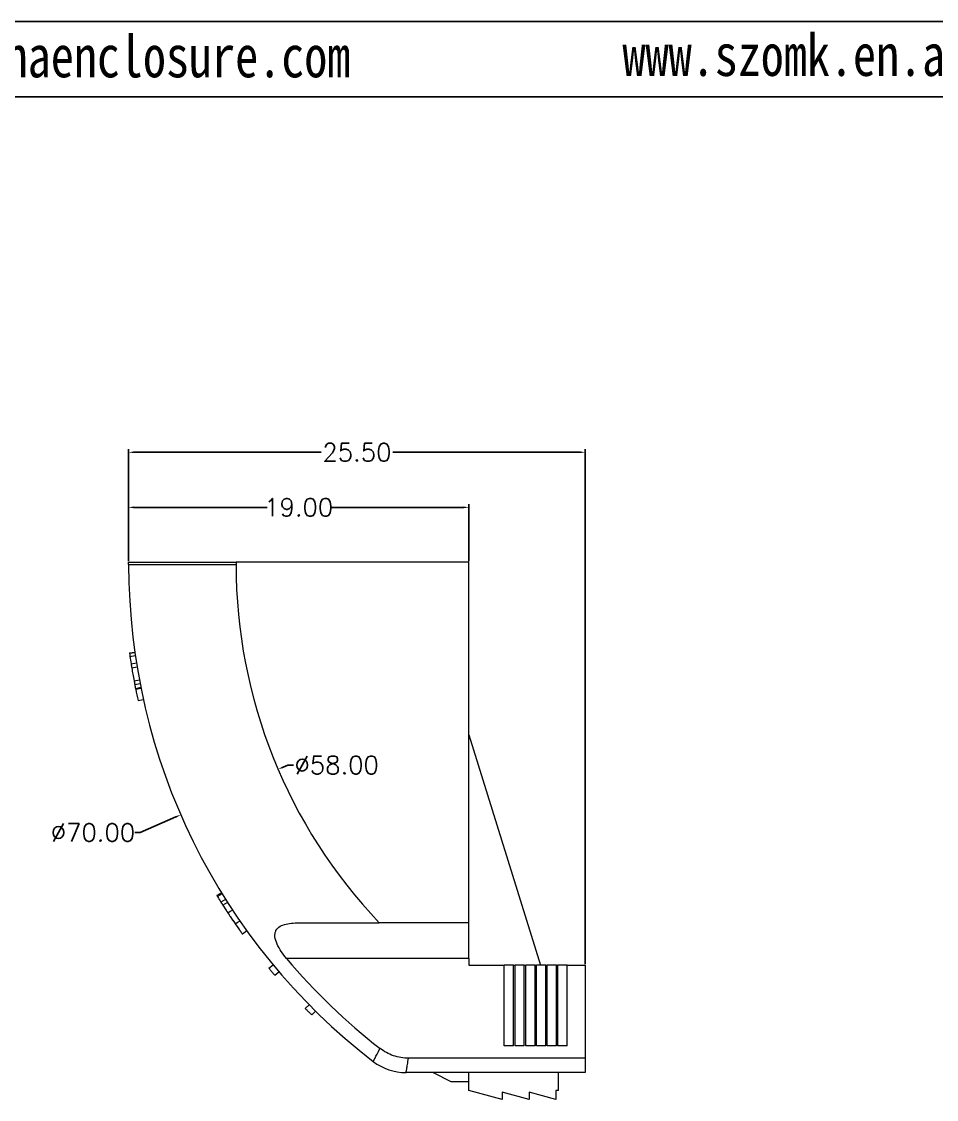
# Model space of a CAD drawing. Header units: inches. Extents: x 1531 to 2581, y 452 to 704.
# Drawn here: x 1619.2 to 1670.3, y 568.5 to 628.7 of the extents above; entities that cross this region are included whole.
import ezdxf

# ---------------------------------------------------------------- set-up
doc = ezdxf.new("R2010")
doc.units = ezdxf.units.IN
doc.header["$LTSCALE"] = 15
doc.layers.add('文字', color=81, linetype='Continuous')
doc.styles.get("Standard").update_dxf_attribs({"font": 'txt', "bigfont": 'gbcbig.shx'})
doc.styles.add('宋体', font='', dxfattribs={"width": 0.8, "height": 3.5})
doc.styles.get('宋体').set_extended_font_data('SimSun')
doc.dimstyles.new('1.5', dxfattribs={"dimtxt": 1, "dimasz": 0.3, "dimexe": 0.18, "dimexo": 0.0625, "dimgap": 0.09, "dimtad": 0, "dimtih": 1, "dimtoh": 1, "dimzin": 0, "dimdsep": 46, "dimtxsty": 'Standard', "dimcen": 0, "dimadec": 0, "dimazin": 2, "dimtfac": 1, "dimtofl": 0, "dimtmove": 0, "dimatfit": 3, "dimfxl": 1, "dimtolj": 1, "dimtzin": 0, "dimarcsym": 0})

# ---------------------------------------------------------------- blocks, each defined once
blk = doc.blocks.new('*D176')
at = {"color": 0, "lineweight": -2}
for p, q in [((1625.849, 583.429), (1627.838, 584.296)), ((1625.549, 583.429), (1625.849, 583.429))]:
    blk.add_line(p, q, dxfattribs=at)
at = {"color": 0}
blk.add_solid([(1627.818, 584.342), (1627.858, 584.25), (1628.113, 584.416)], dxfattribs=at)
at = {"layer": 'Defpoints', "color": 0}
for p in [(1692.293, 612.361), (1628.113, 584.416)]:
    blk.add_point(p, dxfattribs=at)
at = {"color": 0, "insert": (1623.209, 583.429), "char_height": 1, "attachment_point": 5}
blk.add_mtext('\\A1;∅70.00', dxfattribs=at)
blk = doc.blocks.new('*D192')
at = {"color": 0, "lineweight": -2}
for p, q in [((1625.203, 598.583), (1625.203, 601.767)), ((1625.503, 601.587), (1632.947, 601.587)), ((1643.903, 601.587), (1636.46, 601.587)), ((1644.203, 598.583), (1644.203, 601.767))]:
    blk.add_line(p, q, dxfattribs=at)
at = {"color": 0}
for points in [[(1625.503, 601.637), (1625.503, 601.537), (1625.203, 601.587)], [(1643.903, 601.637), (1643.903, 601.537), (1644.203, 601.587)]]:
    blk.add_solid(points, dxfattribs=at)
at = {"layer": 'Defpoints', "color": 0}
for p in [(1644.203, 601.587), (1625.203, 598.52), (1644.203, 598.52)]:
    blk.add_point(p, dxfattribs=at)
at = {"color": 0, "insert": (1634.703, 601.587), "char_height": 1, "attachment_point": 5}
blk.add_mtext('\\A1;19.00', dxfattribs=at)
blk = doc.blocks.new('*D193')
at = {"color": 0, "lineweight": -2}
for p, q in [((1625.203, 598.583), (1625.203, 604.844)), ((1625.503, 604.664), (1635.947, 604.664)), ((1650.403, 604.664), (1639.96, 604.664)), ((1650.703, 576.083), (1650.703, 604.844))]:
    blk.add_line(p, q, dxfattribs=at)
at = {"color": 0}
for points in [[(1625.503, 604.714), (1625.503, 604.614), (1625.203, 604.664)], [(1650.403, 604.714), (1650.403, 604.614), (1650.703, 604.664)]]:
    blk.add_solid(points, dxfattribs=at)
at = {"layer": 'Defpoints', "color": 0}
for p in [(1625.203, 604.664), (1625.203, 598.52), (1650.703, 576.02)]:
    blk.add_point(p, dxfattribs=at)
at = {"color": 0, "insert": (1637.953, 604.664), "char_height": 1, "attachment_point": 5}
blk.add_mtext('\\A1;25.50', dxfattribs=at)
blk = doc.blocks.new('*D200')
at = {"color": 0, "lineweight": -2}
for p, q in [((1634.103, 587.193), (1633.827, 587.075)), ((1634.403, 587.193), (1634.103, 587.193))]:
    blk.add_line(p, q, dxfattribs=at)
at = {"color": 0}
blk.add_solid([(1633.808, 587.121), (1633.847, 587.029), (1633.552, 586.957)], dxfattribs=at)
at = {"layer": 'Defpoints', "color": 0}
for p in [(1686.855, 609.82), (1633.552, 586.957)]:
    blk.add_point(p, dxfattribs=at)
at = {"color": 0, "insert": (1636.826, 587.193), "char_height": 1, "attachment_point": 5}
blk.add_mtext('\\A1;∅58.00', dxfattribs=at)

msp = doc.modelspace()

# ---------------------------------------------------------------- linework, layer by layer
for p, q in [((1530.91, 628.719), (1780.39, 628.719)), ((1535.11, 624.519), (1776.19, 624.519))]:
    msp.add_line(p, q)
at = {"color": 7, "linetype": 'Continuous', "lineweight": 15}
for p, q in [((1625.203, 598.388), (1625.203, 598.52)), ((1625.203, 598.52), (1631.203, 598.52)), ((1625.203, 598.388), (1631.203, 598.388)), ((1631.203, 598.52), (1631.203, 598.388)), ((1644.203, 598.52), (1631.203, 598.52)), ((1644.203, 578.388), (1644.203, 598.52)), ((1625.252, 593.437), (1625.549, 593.479)), ((1625.277, 593.266), (1625.574, 593.31)), ((1625.34, 592.853), (1625.636, 592.9)), ((1625.375, 592.634), (1625.671, 592.683)), ((1625.506, 591.891), (1625.801, 591.946)), ((1625.544, 591.696), (1625.838, 591.753)), ((1625.586, 591.479), (1625.88, 591.538)), ((1625.586, 591.479), (1625.592, 591.449)), ((1625.597, 591.425), (1625.891, 591.484)), ((1625.729, 590.799), (1626.022, 590.863)), ((1644.203, 588.877), (1648.203, 576.02)), ((1630.384, 580.063), (1630.128, 579.906)), ((1630.42, 580.005), (1630.165, 579.847)), ((1630.614, 579.695), (1630.36, 579.534)), ((1631.803, 577.932), (1631.56, 577.757)), ((1644.203, 578.388), (1639.203, 578.388)), ((1644.203, 576.388), (1644.203, 578.388)), ((1644.203, 576.388), (1634.024, 576.388)), ((1644.203, 576.388), (1644.203, 576.02)), ((1633.04, 575.844), (1633.271, 576.035)), ((1633.365, 575.458), (1633.593, 575.653)), ((1644.203, 576.02), (1646.184, 576.02)), ((1646.184, 571.52), (1646.184, 576.02)), ((1646.703, 576.02), (1646.184, 576.02)), ((1646.703, 571.52), (1646.703, 576.02)), ((1646.703, 576.02), (1646.784, 576.02)), ((1646.784, 571.52), (1646.784, 576.02)), ((1647.303, 576.02), (1646.784, 576.02)), ((1647.303, 571.52), (1647.303, 576.02)), ((1647.303, 576.02), (1647.384, 576.02)), ((1647.384, 571.52), (1647.384, 576.02)), ((1647.903, 576.02), (1647.384, 576.02)), ((1647.903, 571.52), (1647.903, 576.02)), ((1647.903, 576.02), (1647.984, 576.02)), ((1647.984, 571.52), (1647.984, 576.02)), ((1648.503, 576.02), (1647.984, 576.02)), ((1648.503, 571.52), (1648.503, 576.02)), ((1648.503, 576.02), (1648.584, 576.02)), ((1648.584, 571.52), (1648.584, 576.02)), ((1649.103, 576.02), (1648.584, 576.02)), ((1649.103, 571.52), (1649.103, 576.02)), ((1649.103, 576.02), (1649.184, 576.02)), ((1649.184, 571.52), (1649.184, 576.02)), ((1649.703, 576.02), (1649.184, 576.02)), ((1649.703, 571.52), (1649.703, 576.02)), ((1649.703, 576.02), (1650.703, 576.02)), ((1650.703, 576.02), (1650.703, 570.824)), ((1635.07, 573.601), (1635.284, 573.812)), ((1635.427, 573.244), (1635.637, 573.458)), ((1646.703, 571.52), (1646.184, 571.52)), ((1647.303, 571.52), (1646.784, 571.52)), ((1647.903, 571.52), (1647.384, 571.52)), ((1648.503, 571.52), (1647.984, 571.52)), ((1649.103, 571.52), (1648.584, 571.52)), ((1649.703, 571.52), (1649.184, 571.52)), ((1650.703, 570.824), (1640.835, 570.824)), ((1650.703, 570.824), (1650.703, 570.02)), ((1650.703, 570.02), (1640.698, 570.02)), ((1642.203, 570.02), (1643.203, 569.52)), ((1643.203, 569.52), (1644.203, 569.52)), ((1644.203, 569.02), (1644.203, 570.02)), ((1649.203, 569.02), (1649.203, 570.02)), ((1646.069, 568.52), (1644.203, 569.02)), ((1647.569, 568.52), (1646.069, 568.922)), ((1646.069, 568.922), (1646.069, 568.52)), ((1649.069, 568.52), (1647.569, 568.922)), ((1647.569, 568.922), (1647.569, 568.52)), ((1649.203, 569.02), (1649.069, 569.02)), ((1649.069, 569.02), (1649.069, 568.52))]:
    msp.add_line(p, q, dxfattribs=at)
at = {"color": 7, "linetype": 'Continuous', "lineweight": 15, "flags": 128}
for points in [[(1625.249, 593.461), (1625.397, 593.482), (1625.546, 593.503)], [(1625.506, 591.891), (1625.524, 591.799), (1625.544, 591.696)], [(1630.145, 579.88), (1630.163, 579.851), (1630.165, 579.847)], [(1630.723, 579.523), (1630.597, 579.442), (1630.47, 579.361)], [(1630.999, 579.098), (1630.874, 579.015), (1630.749, 578.932)], [(1631.414, 578.484), (1631.291, 578.399), (1631.167, 578.313)]]:
    msp.add_lwpolyline(points, dxfattribs=at)
at = {"color": 7, "linetype": 'Continuous', "lineweight": 15}
for centre, radius, start, end in [((1660.203, 598.388), 35, 180, 232.44359), ((1660.203, 598.388), 29, 180, 223.60282), ((1660.203, 598.388), 35.3, 188.06339, 188.34288), ((1660.203, 598.388), 35.3, 188.34288, 189.02165), ((1660.203, 598.388), 35.3, 189.02165, 189.381), ((1660.203, 598.388), 35.3, 189.381, 190.60627), ((1660.203, 598.388), 35.3, 190.92818, 191.28753), ((1660.203, 598.388), 35.3, 191.37738, 192.41548), ((1660.203, 598.388), 35.3, 211.68435, 212.28326), ((1660.203, 598.388), 35.3, 212.28328, 213.4187), ((1660.203, 598.388), 35.3, 213.86788, 215.26534), ((1660.203, 598.388), 34.196, 220.04187, 232.19649), ((1640.698, 573.02), 3, 232.44359, 270)]:
    msp.add_arc(centre, radius, start, end, dxfattribs=at)
for points, knots in [([(1625.249, 593.461), (1625.249, 593.461), (1625.249, 593.461), (1625.252, 593.437), (1625.253, 593.436)], [0, 0, 0, 0, 0.942508, 1, 1, 1, 1]), ([(1625.506, 591.891), (1625.512, 591.862), (1625.523, 591.805), (1625.536, 591.735), (1625.542, 591.702), (1625.544, 591.693)], [0, 0, 0, 0, 0.418369, 0.835444, 1, 1, 1, 1]), ([(1625.586, 591.479), (1625.587, 591.473), (1625.588, 591.467), (1625.59, 591.461), (1625.59, 591.459), (1625.591, 591.456), (1625.591, 591.455), (1625.592, 591.45), (1625.593, 591.447), (1625.594, 591.441), (1625.594, 591.438), (1625.595, 591.434), (1625.595, 591.432), (1625.596, 591.43), (1625.596, 591.429), (1625.596, 591.429), (1625.596, 591.428), (1625.596, 591.428), (1625.596, 591.427), (1625.597, 591.426), (1625.597, 591.425), (1625.597, 591.425)], [0, 0, 0, 0, 0.125, 0.125, 0.1875, 0.1875, 0.25, 0.25, 0.375, 0.375, 0.5, 0.5, 0.625, 0.625, 0.6875, 0.6875, 0.71875, 0.71875, 0.75, 0.75, 1, 1, 1, 1]), ([(1630.128, 579.906), (1630.129, 579.906), (1630.129, 579.905), (1630.131, 579.903), (1630.131, 579.901), (1630.132, 579.9), (1630.133, 579.899), (1630.133, 579.898), (1630.134, 579.898), (1630.134, 579.897), (1630.134, 579.897), (1630.134, 579.896), (1630.134, 579.896), (1630.136, 579.894), (1630.138, 579.891), (1630.14, 579.887), (1630.141, 579.886), (1630.143, 579.883), (1630.143, 579.882), (1630.144, 579.881), (1630.144, 579.881), (1630.144, 579.88), (1630.145, 579.88), (1630.146, 579.877), (1630.148, 579.875), (1630.15, 579.872), (1630.15, 579.87), (1630.152, 579.868), (1630.153, 579.867), (1630.156, 579.862), (1630.159, 579.856), (1630.165, 579.847)], [0, 0, 0, 0, 0.25, 0.25, 0.375, 0.375, 0.4375, 0.4375, 0.46875, 0.46875, 0.484375, 0.484375, 0.5, 0.5, 0.625, 0.625, 0.6875, 0.6875, 0.71875, 0.71875, 0.734375, 0.734375, 0.75, 0.75, 0.8125, 0.8125, 0.84375, 0.84375, 0.875, 0.875, 1, 1, 1, 1]), ([(1630.36, 579.534), (1630.366, 579.525), (1630.384, 579.497), (1630.422, 579.437), (1630.454, 579.386), (1630.47, 579.361)], [0, 0, 0, 0, 0.200924, 0.59996, 1, 1, 1, 1]), ([(1630.47, 579.361), (1630.476, 579.352), (1630.481, 579.345), (1630.486, 579.336), (1630.488, 579.334), (1630.492, 579.327), (1630.494, 579.324), (1630.501, 579.314), (1630.505, 579.307), (1630.514, 579.293), (1630.519, 579.286), (1630.531, 579.266), (1630.539, 579.254), (1630.551, 579.235), (1630.556, 579.229), (1630.564, 579.216), (1630.568, 579.209), (1630.579, 579.192), (1630.586, 579.182), (1630.596, 579.166), (1630.599, 579.161), (1630.604, 579.153), (1630.606, 579.151), (1630.609, 579.146), (1630.611, 579.143), (1630.617, 579.134), (1630.622, 579.126), (1630.63, 579.113), (1630.633, 579.109), (1630.637, 579.103), (1630.639, 579.101), (1630.641, 579.097), (1630.641, 579.096), (1630.643, 579.094), (1630.644, 579.093), (1630.659, 579.07), (1630.676, 579.043), (1630.7, 579.007), (1630.703, 579.003), (1630.707, 578.996), (1630.708, 578.995), (1630.71, 578.992), (1630.711, 578.991), (1630.715, 578.983), (1630.719, 578.977), (1630.732, 578.959), (1630.74, 578.946), (1630.749, 578.932)], [0, 0, 0, 0, 0.03125, 0.03125, 0.046875, 0.046875, 0.0625, 0.0625, 0.09375, 0.09375, 0.125, 0.125, 0.1875, 0.1875, 0.21875, 0.21875, 0.25, 0.25, 0.3125, 0.3125, 0.34375, 0.34375, 0.359375, 0.359375, 0.375, 0.375, 0.4375, 0.4375, 0.46875, 0.46875, 0.484375, 0.484375, 0.492188, 0.492188, 0.5, 0.5, 0.75, 0.75, 0.78125, 0.78125, 0.796875, 0.796875, 0.8125, 0.8125, 0.875, 0.875, 1, 1, 1, 1]), ([(1630.749, 578.932), (1630.756, 578.922), (1630.762, 578.913), (1630.768, 578.904), (1630.769, 578.903), (1630.771, 578.9), (1630.772, 578.898), (1630.776, 578.892), (1630.779, 578.887), (1630.787, 578.875), (1630.793, 578.866), (1630.802, 578.852), (1630.805, 578.847), (1630.812, 578.838), (1630.814, 578.834), (1630.832, 578.808), (1630.846, 578.786), (1630.868, 578.754), (1630.875, 578.743), (1630.886, 578.726), (1630.89, 578.721), (1630.895, 578.713), (1630.897, 578.71), (1630.901, 578.704), (1630.902, 578.702), (1630.922, 578.673), (1630.941, 578.645), (1630.97, 578.602), (1630.98, 578.587), (1631.001, 578.556), (1631.011, 578.541), (1631.045, 578.491), (1631.068, 578.457), (1631.099, 578.413), (1631.105, 578.404), (1631.114, 578.39), (1631.117, 578.386), (1631.122, 578.379), (1631.124, 578.377), (1631.127, 578.372), (1631.129, 578.369), (1631.138, 578.355), (1631.151, 578.337), (1631.167, 578.313)], [0, 0, 0, 0, 0.0625, 0.0625, 0.078125, 0.078125, 0.09375, 0.09375, 0.125, 0.125, 0.1875, 0.1875, 0.21875, 0.21875, 0.25, 0.25, 0.375, 0.375, 0.4375, 0.4375, 0.46875, 0.46875, 0.484375, 0.484375, 0.5, 0.5, 0.625, 0.625, 0.6875, 0.6875, 0.75, 0.75, 0.875, 0.875, 0.90625, 0.90625, 0.921875, 0.921875, 0.929688, 0.929688, 0.9375, 0.9375, 1, 1, 1, 1]), ([(1630.928, 578.664), (1630.93, 578.661), (1630.951, 578.63), (1630.985, 578.58), (1630.99, 578.573), (1630.993, 578.568)], [0, 0, 0, 0, 0.0453758, 0.3974119, 1, 1, 1, 1]), ([(1631.167, 578.313), (1631.178, 578.299), (1631.186, 578.286), (1631.198, 578.269), (1631.201, 578.264), (1631.206, 578.258), (1631.208, 578.255), (1631.21, 578.252), (1631.21, 578.251), (1631.212, 578.249), (1631.212, 578.249), (1631.221, 578.237), (1631.228, 578.226), (1631.243, 578.204), (1631.25, 578.194), (1631.274, 578.16), (1631.289, 578.139), (1631.311, 578.108), (1631.318, 578.098), (1631.331, 578.078), (1631.338, 578.069), (1631.358, 578.04), (1631.371, 578.022), (1631.39, 577.995), (1631.396, 577.987), (1631.408, 577.97), (1631.414, 577.961), (1631.429, 577.94), (1631.439, 577.926), (1631.454, 577.905), (1631.458, 577.899), (1631.465, 577.889), (1631.468, 577.886), (1631.471, 577.881), (1631.472, 577.88), (1631.474, 577.876), (1631.476, 577.875), (1631.491, 577.853), (1631.504, 577.835), (1631.521, 577.812), (1631.526, 577.805), (1631.533, 577.795), (1631.535, 577.792), (1631.538, 577.788), (1631.539, 577.786), (1631.54, 577.784), (1631.541, 577.784), (1631.542, 577.782), (1631.542, 577.782), (1631.546, 577.777), (1631.548, 577.774), (1631.551, 577.769), (1631.552, 577.768), (1631.554, 577.766), (1631.554, 577.765), (1631.555, 577.764), (1631.555, 577.764), (1631.555, 577.763), (1631.556, 577.763), (1631.556, 577.763), (1631.556, 577.763), (1631.558, 577.76), (1631.559, 577.758), (1631.56, 577.757)], [0, 0, 0, 0, 0.03125, 0.03125, 0.046875, 0.046875, 0.054688, 0.054688, 0.058594, 0.058594, 0.0625, 0.0625, 0.09375, 0.09375, 0.125, 0.125, 0.1875, 0.1875, 0.21875, 0.21875, 0.25, 0.25, 0.3125, 0.3125, 0.34375, 0.34375, 0.375, 0.375, 0.4375, 0.4375, 0.46875, 0.46875, 0.484375, 0.484375, 0.492188, 0.492188, 0.5, 0.5, 0.625, 0.625, 0.6875, 0.6875, 0.71875, 0.71875, 0.734375, 0.734375, 0.742188, 0.742188, 0.75, 0.75, 0.8125, 0.8125, 0.84375, 0.84375, 0.859375, 0.859375, 0.867188, 0.867188, 0.871094, 0.871094, 0.875, 0.875, 1, 1, 1, 1]), ([(1634.024, 576.388), (1633.917, 576.515), (1633.818, 576.646), (1633.638, 576.916), (1633.557, 577.057), (1633.434, 577.336), (1633.39, 577.477), (1633.37, 577.673), (1633.372, 577.736), (1633.39, 577.853), (1633.407, 577.906), (1633.483, 578.055), (1633.564, 578.131), (1633.76, 578.246), (1633.875, 578.286), (1634.249, 578.373), (1634.526, 578.388), (1634.819, 578.388)], [0, 0, 0, 0, 0.125, 0.125, 0.25, 0.25, 0.375, 0.375, 0.4375, 0.4375, 0.5, 0.5, 0.625, 0.625, 0.75, 0.75, 1, 1, 1, 1]), ([(1634.819, 578.388), (1635.495, 578.388), (1636.208, 578.388), (1637.32, 578.388), (1637.699, 578.388), (1638.451, 578.388), (1638.827, 578.388), (1639.203, 578.388)], [0, 0, 0, 0, 0.5, 0.5, 0.75, 0.75, 1, 1, 1, 1]), ([(1633.04, 575.844), (1633.041, 575.843), (1633.057, 575.823), (1633.118, 575.751), (1633.159, 575.701), (1633.245, 575.599), (1633.287, 575.55), (1633.348, 575.478), (1633.365, 575.458), (1633.365, 575.458)], [0, 0, 0, 0, 0.25, 0.25, 0.5, 0.5, 0.75, 0.75, 1, 1, 1, 1]), ([(1635.07, 573.601), (1635.071, 573.6), (1635.089, 573.582), (1635.155, 573.515), (1635.201, 573.469), (1635.295, 573.375), (1635.341, 573.33), (1635.408, 573.263), (1635.426, 573.245), (1635.427, 573.244)], [0, 0, 0, 0, 0.25, 0.25, 0.5, 0.5, 0.75, 0.75, 1, 1, 1, 1]), ([(1638.869, 570.642), (1638.869, 570.642), (1638.901, 570.704), (1638.995, 570.889), (1639.035, 570.966), (1639.128, 571.147), (1639.182, 571.252), (1639.243, 571.369)], [0, 0, 0, 0, 0.5, 0.5, 0.75, 0.75, 1, 1, 1, 1]), ([(1640.835, 570.824), (1640.547, 570.824), (1640.266, 570.87), (1639.721, 571.057), (1639.47, 571.193), (1639.243, 571.369)], [0, 0, 0, 0, 0.5, 0.5, 1, 1, 1, 1]), ([(1640.698, 570.02), (1640.698, 570.02), (1640.71, 570.089), (1640.744, 570.292), (1640.759, 570.378), (1640.793, 570.578), (1640.813, 570.694), (1640.835, 570.824)], [0, 0, 0, 0, 0.5, 0.5, 0.75, 0.75, 1, 1, 1, 1])]:
    msp.add_open_spline(points, degree=3, knots=knots, dxfattribs=at)

# ---------------------------------------------------------------- texts
at = {"layer": '文字', "color": 0, "char_height": 2.36544, "width": 41.55851, "attachment_point": 1, "style": '宋体'}
for s, insert in [('www.chinaenclosure.com', (1609.267, 627.971)), ('www.szomk.en.alibaba.com', (1652.786, 628.047))]:
    msp.add_mtext(s, dxfattribs=dict(at, insert=insert))

# ---------------------------------------------------------------- dimensions: what is measured, and where the dimension line sits
for p1, p2, picture, middle in [((1692.293, 612.361), (1628.113, 584.416), '*D176', (1623.209, 583.429)), ((1686.855, 609.82), (1633.552, 586.957), '*D200', (1636.826, 587.193))]:
    dim = msp.add_diameter_dim_2p(p1=p1, p2=p2, dimstyle='1.5')
    dim.commit()
    dim.dimension.update_dxf_attribs({"geometry": picture, "text_midpoint": middle, "dimtype": 163})
for base, p1, p2, picture, middle in [((1625.203, 604.664), (1650.703, 576.02), (1625.203, 598.52), '*D193', (1637.953, 604.664)), ((1644.203, 601.587), (1625.203, 598.52), (1644.203, 598.52), '*D192', (1634.703, 601.587))]:
    dim = msp.add_linear_dim(base=base, p1=p1, p2=p2, dimstyle='1.5')
    dim.commit()
    dim.dimension.update_dxf_attribs({"geometry": picture, "text_midpoint": middle})

doc.saveas('drawing.dxf')
